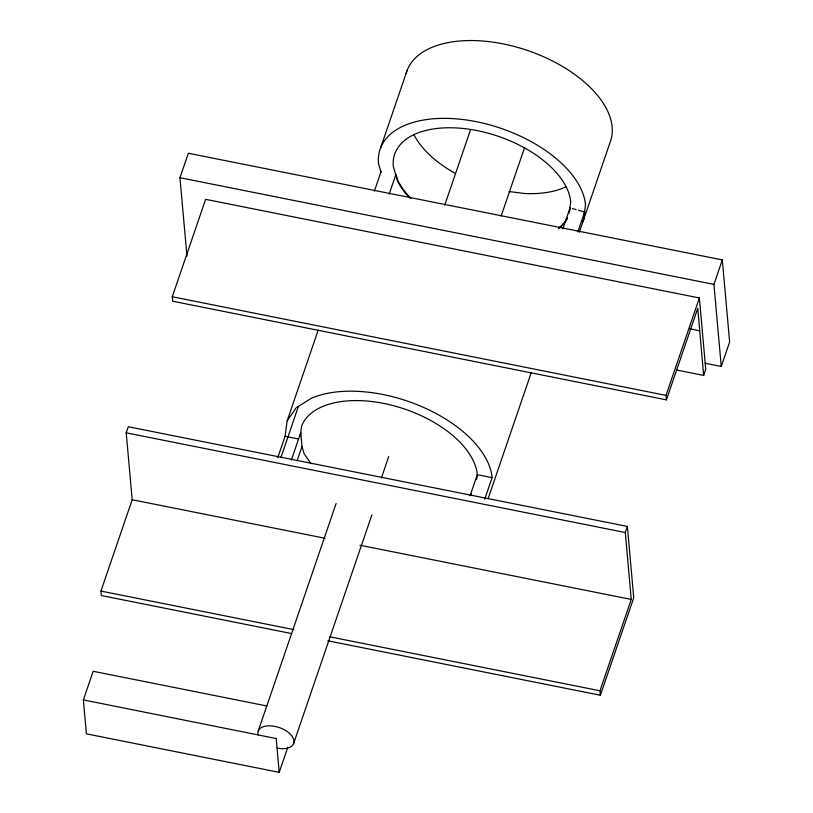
<?xml version="1.0" encoding="UTF-8"?>
<svg xmlns="http://www.w3.org/2000/svg" width="813" height="813" viewBox="0 0 813 813"><rect width="100%" height="100%" fill="white"/><g stroke="black" fill="none" stroke-linecap="round" stroke-linejoin="round"><path stroke-width="1.22" d="M277.711 457.79L285.078 436.296L287.162 420.829L318.178 330.23M300.312 435.931L301.643 425.992A92.306 50.548 18.9 0 1 395.433 406.205A92.306 50.548 18.9 0 1 477.302 474.69L492.089 477.648L484.731 499.141M476.652 479.518L477.302 474.69L470.351 494.995M569.425 212.315L570.025 207.904L562.83 228.91M582.687 221.858A107.692 58.963 18.9 0 0 583.622 219.693L584.659 211.959L578.561 210.272M569.171 213.057L570.726 202.091A92.306 50.548 18.9 0 0 477.566 130.69A92.306 50.548 18.9 0 0 393.248 166.228L397.415 180.679A92.306 50.548 18.9 0 0 409.64 197.884M186.949 256.024L179.968 177.712L188.342 153.24L722.31 259.906L729.637 341.999L721.253 366.48L705.084 363.248M703.652 375.433L697.767 308.269L666.416 399.854L172.671 301.227L172.275 296.755L205.628 199.327L699.373 297.965L705.745 369.346L703.652 375.433L676.294 369.966M291.735 633.581L101.32 595.543L100.924 591.081L132.194 499.741L126.218 432.821L128.312 426.734L627.372 526.428L633.744 597.809L600.38 695.247L327.822 640.796M287.792 747.31L279.215 772.35L86.391 733.834L83.363 699.902L93.17 671.284L266.857 705.979M380.565 148.017L407.211 70.192M280.831 457.76L298.412 406.409M374.387 191.116L381.175 171.309M291.349 460.087L300.759 432.618L301.989 446.479L304.123 453.705L310.901 463.644M297.08 460.808L301.989 446.479M389.173 194.073L395.961 174.267L397.73 180.293A92.306 50.548 18.9 0 0 410.86 198.331M258.239 730.978L336.115 503.511M258.29 734.84L257.873 733.672A18.77 10.274 18.9 0 1 273.371 726.121A18.77 10.274 18.9 0 1 293.513 738.936A18.77 10.274 18.9 0 1 281.522 748.732L277.05 748.062M444.711 205.211L470.422 130.1M276.146 738.539L83.363 699.902M381.338 478.135L388.736 456.52M293.584 743.58L371.876 514.914M501.174 215.963L524.436 148.017M577.88 231.766L584.659 211.959M488.095 498.694L531.235 372.7M579.303 232.305L583.409 220.303L585.502 204.835A107.692 58.963 18.9 0 0 476.418 121.696A107.692 58.963 18.9 0 0 378.482 163.484L380.962 171.919M583.622 219.693L610.055 142.478A107.692 58.963 18.9 0 0 526.987 50.294A107.692 58.963 18.9 0 0 406.104 73.566M666.416 399.854L666.01 395.392L699.373 297.965M600.38 695.247L599.984 690.786L631.254 599.435L625.288 532.515L627.372 526.428M721.253 366.48L713.926 284.387L722.31 259.906M287.162 420.829L296.156 407.831L311.45 398.187A107.692 58.963 18.9 0 1 423.045 407.181A107.692 58.963 18.9 0 1 492.089 477.648M470.097 495.788L471.449 493.826M509.06 191.553L525.289 193.555A92.306 50.548 18.9 0 0 566.255 186.716M179.968 177.712L713.926 284.387M689.729 328.828L699.678 330.82M172.275 296.755L666.01 395.392M285.078 436.296L298.625 439M126.218 432.821L625.288 532.515M132.194 499.741L325.098 538.277M359.946 545.238L631.254 599.435M100.924 591.081L293.828 629.618M329.915 636.833L599.984 690.786M572.464 208.575L576.122 209.591M276.186 738.417L279.215 772.35M567.606 217.803A92.306 50.548 18.9 0 1 558.856 227.843M455.239 173.372A92.306 50.548 18.9 0 1 413.99 134.826M567.301 218.585A92.306 50.548 18.9 0 1 558.47 228.595"/></g></svg>
